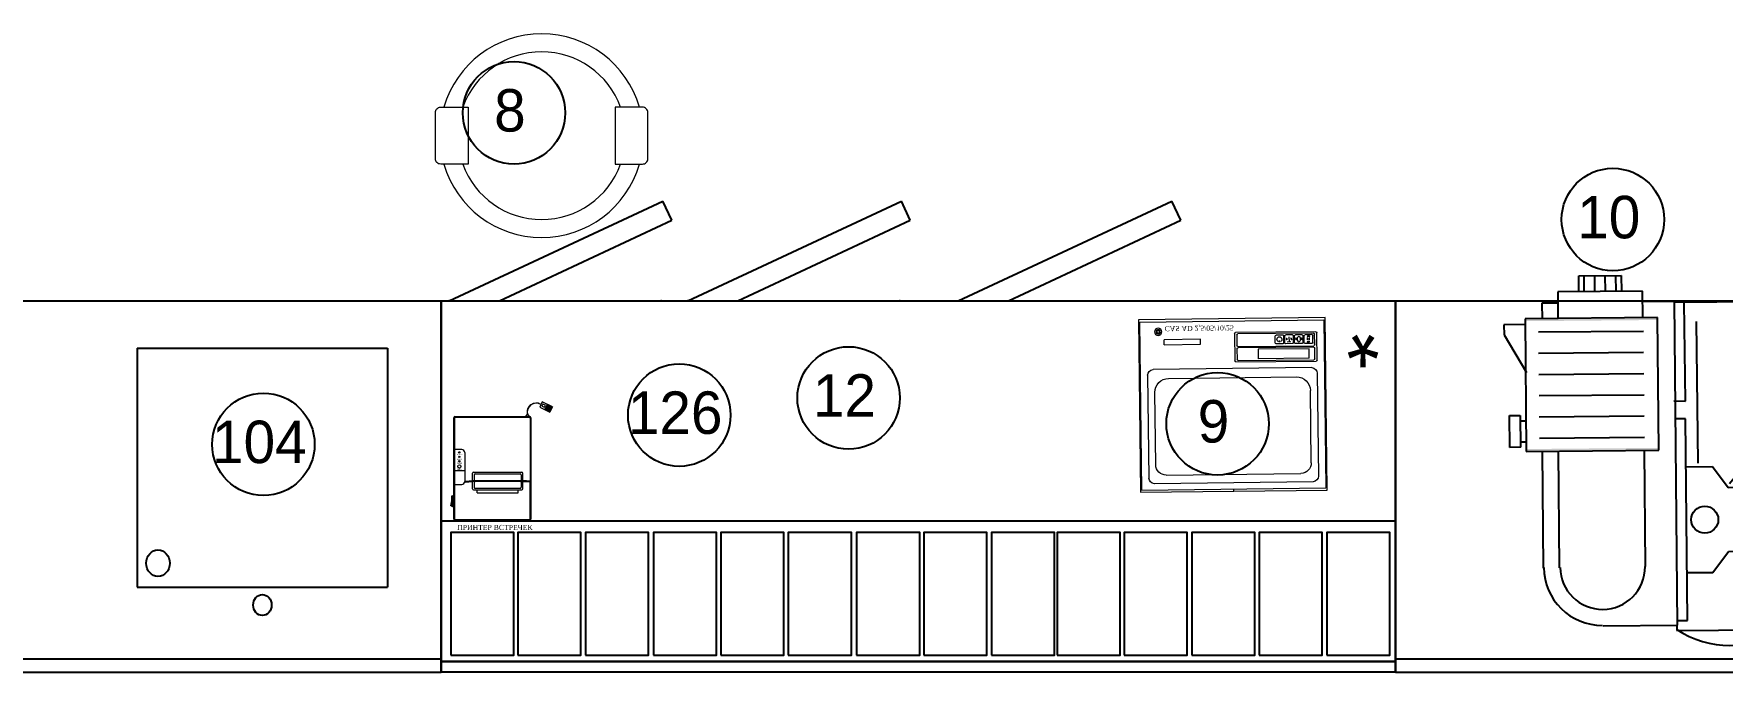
# Model space of a CAD drawing. Header units: millimetres. Extents: x -34838 to 729576, y -214038 to 121482.
# Drawn here: x 600955 to 604139, y -51265 to -50061 of the extents above; entities that cross this region are included whole.
import ezdxf
from ezdxf.enums import TextEntityAlignment as Align

# ---------------------------------------------------------------- set-up
doc = ezdxf.new("R2010")
doc.units = ezdxf.units.MM
doc.header["$MEASUREMENT"] = 0
doc.layers.add('OBORUD-Plosk', color=1, linetype='Continuous')
doc.layers.add('OBORUD-Testi', color=2, linetype='Continuous')
for name, color, linetype, lineweight in [('S-Prof__Обладнання__Ваги', 243, 'Continuous', 5), ('Облікове обладнання', 52, 'Continuous', 5), ('ТХ Тепловое оборудование', 14, 'Continuous', 9)]:
    doc.layers.add(name, color=color, linetype=linetype, lineweight=lineweight)
doc.styles.add('ROMANS', font='romans', dxfattribs={"height": 12})
doc.styles.add('Артишок размер', font='Times New Roman.ttf')

# ---------------------------------------------------------------- blocks, each defined once
blk = doc.blocks.new('Рисоварка код 150.513')
at = {"layer": 'ТХ Тепловое оборудование', "color": 0}
for points in [[(0, -43.6), (0, 43.6, -0.414214), (10, 53.6), (61.9, 53.6), (61.9, -53.6), (10, -53.6, -0.414214)], [(400.8, -43.6), (400.8, 43.6, 0.414214), (390.8, 53.6), (338.9, 53.6), (338.9, -53.6), (390.8, -53.6, 0.414214)]]:
    blk.add_lwpolyline(points, format="xyb", close=True, dxfattribs=at)
for start, end in [(16.2071, 163.7929), (196.2071, 343.7929)]:
    blk.add_arc((200.4, 0), 192, start, end, dxfattribs=at)
at = {"layer": 'ТХ Тепловое оборудование', "color": 0, "lineweight": 0}
for start, end in [(19.809, 160.191), (199.809, 340.191)]:
    blk.add_arc((200.4, 0), 158.1, start, end, dxfattribs=at)
blk = doc.blocks.new('T12A')
at = {"layer": 'OBORUD-Plosk'}
for p, q in [((0, -70), (0, 0)), ((120, 0), (0, 0)), ((120, 0), (120, -70)), ((120, -2.5), (0, -2.5)), ((120, -70), (0, -70))]:
    blk.add_line(p, q, dxfattribs=at)
at = {"layer": 'OBORUD-Testi', "style": 'ROMANS'}
for tag, p, flags in [('MOD', (0, 33.5), 9), ('AREA', (0, 14.07), 1)]:
    blk.add_attdef(tag, p, '', height=12, dxfattribs=dict(at, flags=flags))
blk.add_attdef('POS', text='', height=12, dxfattribs=at).set_placement((16, -85), align=Align.MIDDLE)
blk = doc.blocks.new('AFC30S')
at = {"layer": 'OBORUD-Plosk'}
for p, q in [((0, 0), (0, -61.8)), ((20, 0), (0, 0)), ((20, -1.1), (20, 0)), ((18, -1.9), (18, -39.9)), ((20, -1.9), (18, -1.9)), ((19.9, -1), (19.9, -62)), ((33.9, -1), (19.9, -1)), ((13.1, -10.9), (10.1, -14.8)), ((18.1, -10.9), (13.1, -10.9)), ((25.8, -12.1), (25.8, -34.1)), ((42.1, -34), (42.1, -12)), ((45.1, -34), (45.1, -12)), ((10.1, -14.8), (0, -14.8)), ((0.1, -26.8), (10.1, -26.8)), ((9.8, -27.6), (6.6, -31.5)), ((10.1, -26.8), (13, -30.8)), ((6.6, -31.5), (6.6, -58.4)), ((13, -30.8), (18.1, -30.8)), ((15.7, -31.5), (15.8, -58.2)), ((23.1, -34), (23.1, -59)), ((48.1, -34), (23.1, -34)), ((48.1, -59), (48.1, -34)), ((49.1, -34.8), (51.2, -34.8)), ((49.2, -40.8), (49.2, -34.8)), ((51.2, -34.8), (51.2, -40.8)), ((45.6, -36.5), (25.8, -36.5)), ((49.2, -35.8), (48.2, -35.8)), ((18, -39.9), (20.1, -39.9)), ((45.6, -40.5), (25.8, -40.5)), ((48.1, -39.7), (49.1, -39.7)), ((51.2, -40.8), (49.2, -40.8)), ((20.2, -43.3), (18, -43.2)), ((18, -43.2), (18.1, -61.8)), ((45.6, -44.5), (25.8, -44.5)), ((45.6, -48.5), (25.8, -48.5)), ((52.1, -56), (47.9, -48.9)), ((45.6, -52.5), (25.8, -52.5)), ((45.6, -56.5), (25.8, -56.5)), ((52.1, -57.9), (52.1, -56)), ((23.1, -59), (48.1, -59)), ((25.9, -59), (25.9, -64)), ((41.9, -64), (41.9, -59)), ((44.9, -61.9), (44.9, -58.9)), ((48, -57.9), (52.1, -57.9)), ((0, -61.8), (20, -61.8)), ((19.9, -62), (25.9, -62)), ((41.8, -61.9), (44.9, -61.9)), ((25.9, -64), (41.9, -64)), ((29.9, -67), (29.9, -64)), ((30.9, -64), (30.9, -67)), ((32.9, -64), (32.9, -67)), ((34.9, -64), (34.9, -67)), ((36.9, -64), (36.9, -67)), ((37.9, -63.9), (37.9, -67)), ((37.9, -67), (29.9, -67))]:
    blk.add_line(p, q, dxfattribs=at)
blk.add_circle((14.55, -20.85), 2.55, dxfattribs=at)
for centre, radius, start, end in [((9.85, -15.27), 18.17, 56.0315, 122.8227), ((34, -12.1), 11, 0, 90), ((33.9, -12.1), 8, 0, 180)]:
    blk.add_arc(centre, radius, start, end, dxfattribs=at)
for points in [[(48.1, -34.45), (48.1, -33.95), (23.1, -34.45), (23.1, -33.95)], [(23.1, -58.55), (23.1, -59.05), (48.1, -58.55), (48.1, -59.05)]]:
    blk.add_trace(points, dxfattribs=at)
at = {"layer": 'OBORUD-Testi', "style": 'ROMANS'}
for tag, p, flags in [('MOD', (0, 25), 9), ('AREA', (0, 5.57), 1)]:
    blk.add_attdef(tag, p, '', height=12, dxfattribs=dict(at, flags=flags))
blk.add_attdef('POS', text='', height=12, dxfattribs=at).set_placement((30, -80), align=Align.MIDDLE)
blk = doc.blocks.new('T10A')
at = {"layer": 'OBORUD-Plosk'}
for p, q in [((0, -70), (0, 0)), ((100, 0), (0, 0)), ((100, 0), (100, -70)), ((100, -2.5), (0, -2.5)), ((100, -70), (0, -70))]:
    blk.add_line(p, q, dxfattribs=at)
at = {"layer": 'OBORUD-Testi', "style": 'ROMANS'}
for tag, p, flags in [('MOD', (0, 33.5), 9), ('AREA', (0, 14.07), 1)]:
    blk.add_attdef(tag, p, '', height=12, dxfattribs=dict(at, flags=flags))
blk.add_attdef('POS', text='', height=12, dxfattribs=at).set_placement((16, -85), align=Align.MIDDLE)
blk = doc.blocks.new('(А) весы CAS AD')
for p, q in [((-176, -325), (-176, 0)), ((-176, 0), (176, 0)), ((0, 0), (0, -4.2)), ((176, 0), (176, -325)), ((-173.5, -4.2), (-173.5, -320.8)), ((-173.5, -4.2), (173.5, -4.2)), ((-160.1, -220.2), (-160.1, -26.5)), ((149.6, -15.6), (-149.6, -15.6)), ((-127.1, -31.8), (127, -31.8)), ((160.1, -220.2), (160.1, -26.5)), ((173.5, -320.8), (173.5, -4.2)), ((-146.7, -51.5), (-146.7, -187.7)), ((146.7, -51.5), (146.7, -187.7)), ((-120.7, -213.8), (120.7, -213.8)), ((149.6, -231.1), (-149.6, -231.1)), ((4.7, -296.9), (4.6, -245.3)), ((6.6, -243.4), (158.3, -243.1)), ((9.1, -267.8), (9.1, -248)), ((11, -246.1), (153.9, -245.8)), ((48.8, -266.7), (48.8, -248.9)), ((145.2, -248.9), (48.8, -248.9)), ((145.2, -248.9), (145.2, -266.7)), ((155.8, -247.7), (155.8, -267.7)), ((160.3, -245.1), (160.3, -296.7)), ((-127.8, -277.4), (-59.4, -277.4)), ((-127.8, -277.4), (-127.8, -286.9)), ((-59.4, -277.4), (-59.4, -286.9)), ((9.2, -294.5), (9.2, -274.5)), ((153.9, -269.6), (11.1, -269.8)), ((11.1, -272.6), (153.9, -272.3)), ((145.2, -266.7), (48.8, -266.7)), ((81.3, -278.5), (81.3, -291.2)), ((95.8, -276.6), (83.2, -276.6)), ((89.8, -279.5), (89.8, -283.1)), ((97.8, -278.5), (97.8, -291.2)), ((99.5, -278.5), (99.5, -291.2)), ((114.1, -276.6), (101.5, -276.6)), ((101.9, -285.6), (103.5, -283.9)), ((101.9, -285.6), (103.5, -287.2)), ((102.6, -285.6), (104.2, -283.9)), ((102.6, -285.6), (104.2, -287.2)), ((103.7, -280.4), (111, -280.4)), ((107.5, -289.8), (107.5, -280.4)), ((112.3, -285.5), (110.6, -283.9)), ((112.3, -285.5), (110.6, -287.2)), ((113, -285.5), (111.3, -283.9)), ((113, -285.5), (111.3, -287.2)), ((116, -278.5), (116, -291.2)), ((117.8, -278.5), (117.8, -291.2)), ((119.5, -285.6), (121.1, -283.9)), ((119.5, -285.6), (121.1, -287.2)), ((132.4, -276.6), (119.7, -276.6)), ((120.7, -285.6), (122.3, -283.9)), ((120.7, -285.6), (122.3, -287.2)), ((131.3, -285.6), (129.7, -283.9)), ((131.3, -285.6), (129.7, -287.2)), ((132.5, -285.6), (130.8, -283.9)), ((132.5, -285.6), (130.8, -287.2)), ((134.3, -278.5), (134.3, -291.2)), ((136.1, -278.5), (136.1, -291.2)), ((150.7, -276.6), (138, -276.6)), ((142.2, -283.2), (142.2, -283.2)), ((142.2, -283.2), (142.2, -288)), ((142.2, -285.4), (146.1, -285.4)), ((146.1, -283.2), (146.1, -288)), ((152.6, -278.5), (152.6, -291.2)), ((155.8, -274.3), (155.8, -294.2)), ((-59.4, -286.9), (-127.8, -286.9)), ((158.4, -298.6), (6.6, -298.9)), ((153.9, -296.1), (11.1, -296.5)), ((95.9, -293.1), (83.2, -293.1)), ((114.1, -293.1), (101.5, -293.1)), ((132.4, -293.1), (119.7, -293.1)), ((150.7, -293.1), (138, -293.1)), ((176, -325), (-176, -325)), ((-173.5, -320.8), (173.5, -320.8))]:
    blk.add_line(p, q)
for radius in [6.86, 4.18, 2.71]:
    blk.add_circle((-139, -301.8), radius)
for centre, radius, start, end in [((-148.4, -27.3), 11.7, 95.7714, 175.9861), ((-127, -51.5), 19.7, 90.1399, 180.1399), ((127, -51.5), 19.7, 359.8601, 89.8601), ((148.4, -27.3), 11.7, 4.0139, 84.2286), ((-120.6, -187.8), 26.1, 179.8601, 269.8601), ((120.6, -187.8), 26.1, 270.1399, 0.1399), ((-148.4, -219.4), 11.7, 184.0139, 264.2286), ((148.4, -219.4), 11.7, 275.7714, 355.9861), ((6.6, -245.3), 1.92, 90.1399, 180.1399), ((11, -248), 1.92, 90.1399, 180.1399), ((153.9, -247.7), 1.92, 0.1399, 90.1399), ((158.3, -245.1), 1.92, 0.1399, 90.1399), ((11.1, -267.9), 1.92, 180.1399, 270.1399), ((11.1, -274.5), 1.92, 90.1399, 180.1399), ((83.2, -278.5), 1.92, 89.8601, 179.8601), ((89.5, -285), 4.75, 112.8898, 67.1102), ((95.9, -278.5), 1.92, 0.1399, 90.1399), ((101.5, -278.5), 1.92, 89.8601, 179.8601), ((114.1, -278.5), 1.92, 0.1399, 90.1399), ((119.7, -278.5), 1.92, 89.8601, 179.8601), ((132.4, -278.5), 1.92, 0.1399, 90.1399), ((138, -278.5), 1.92, 89.8601, 179.8601), ((143.8, -282.3), 3.5, 45.7352, 133.3298), ((143.8, -283.7), 3.5, 45.7352, 133.3298), ((150.7, -278.5), 1.92, 0.1399, 90.1399), ((153.9, -267.7), 1.92, 270.1399, 0.1399), ((153.9, -274.3), 1.92, 0.1399, 90.1399), ((6.6, -296.9), 1.92, 180.1399, 270.1399), ((11.1, -294.5), 1.92, 180.1399, 270.1399), ((83.2, -291.2), 1.92, 179.8601, 269.8601), ((95.9, -291.2), 1.92, 270.1399, 0.1399), ((101.5, -291.2), 1.92, 179.8601, 269.8601), ((114.1, -291.2), 1.92, 270.1399, 0.1399), ((119.7, -291.2), 1.92, 179.8601, 269.8601), ((132.4, -291.2), 1.92, 270.1399, 0.1399), ((138, -291.2), 1.92, 179.8601, 269.8601), ((144.4, -286.9), 3.5, 225.7352, 313.3298), ((144.4, -288.2), 3.5, 225.7352, 313.3298), ((150.7, -291.2), 1.92, 270.1399, 0.1399), ((153.9, -294.2), 1.92, 270.1399, 0.1399), ((158.4, -296.7), 1.92, 270.1399, 0.1399)]:
    blk.add_arc(centre, radius, start, end)
blk.add_ellipse((126.1, -284.9), major_axis=(0.02, -4.9), ratio=0.653906, start_param=-1.570796, end_param=4.712389)
blk.add_ellipse((-137.1, -301.8), major_axis=(0, -0.835), ratio=0.465583)
at = {"style": 'Артишок размер'}
blk.add_text('CAS AD 2,5/05/10/25', height=9.5, dxfattribs=at).set_placement((-126.8, -312.4))
blk = doc.blocks.new('Артишок принтер встречек')
for p, q in [((-70.7, 0), (70.3, 0)), ((-70.7, 0), (70.3, 0)), ((0, -1), (0, 0)), ((94, 28), (89.2, 17.8)), ((89.2, 17.8), (108.3, 8.6)), ((95.1, 23.8), (93.3, 20)), ((93.3, 20), (98.4, 17.6)), ((113.2, 18.7), (94, 28)), ((100.2, 21.4), (95.1, 23.8)), ((98.4, 17.6), (100.2, 21.4)), ((99, 13.1), (103.8, 23.3)), ((108.3, 8.6), (100.8, 12.2)), ((101.2, 13.2), (101.6, 14.1)), ((108.8, 9.5), (101.2, 13.2)), ((109.2, 10.4), (101.6, 14.1)), ((102.1, 15), (102.5, 15.9)), ((109.7, 11.4), (102.1, 15)), ((110.1, 12.3), (102.5, 15.9)), ((103, 16.9), (103.4, 17.8)), ((110.6, 13.2), (103, 16.9)), ((111, 14.1), (103.4, 17.8)), ((103.9, 18.7), (104.3, 19.6)), ((111.4, 15.1), (103.9, 18.7)), ((111.9, 16), (104.3, 19.6)), ((104.7, 20.5), (105.2, 21.5)), ((112.3, 16.9), (104.7, 20.5)), ((112.8, 17.8), (105.2, 21.5)), ((113.2, 18.7), (105.6, 22.4)), ((113.2, 18.7), (108.3, 8.6)), ((-72.7, -193), (-72.7, -2)), ((-71.6, -3), (-71.6, -192)), ((-69.6, -1), (69.1, -1)), ((71.1, -3), (71.1, -121.3)), ((72.3, -2), (72.3, -193)), ((-57.7, -62.1), (-71.6, -62.1)), ((-52.1, -67.7), (-52.1, -122.3)), ((-71.6, -101.7), (-52.1, -101.7)), ((-52.1, -122.3), (-50.9, -121.3)), ((-37.4, -122.3), (-52.1, -122.3)), ((-52.1, -122.3), (-50.9, -123.3)), ((-50.9, -121.3), (-37.4, -120.2)), ((-50.9, -123.3), (-37.4, -122.3)), ((-37.4, -136.1), (-37.4, -106.5)), ((-37.4, -120.2), (57.6, -120.2)), ((57.6, -122.3), (-37.4, -122.3)), ((-35.4, -104.5), (55.6, -104.5)), ((-34.4, -109.5), (-34.4, -133.1)), ((-32.4, -107.5), (52.6, -107.5)), ((44, -121.4), (42.9, -122.3)), ((54.6, -109.5), (54.6, -133.1)), ((57.6, -136.1), (57.6, -106.5)), ((71.1, -121.3), (57.6, -120.2)), ((57.6, -122.3), (72.3, -122.3)), ((71.1, -123.3), (57.6, -122.3)), ((72.3, -122.3), (71.1, -121.3)), ((72.3, -122.3), (71.1, -123.3)), ((71.1, -192), (71.1, -123.3)), ((71.2, -121.4), (72.3, -122.3)), ((-78.5, -168.2), (-76.3, -158.7)), ((-76.3, -169.4), (-76.3, -149.4)), ((-76.3, -149.4), (-74.6, -149.4)), ((-74.6, -149.4), (-74.6, -148.7)), ((-74.6, -148.7), (-72.7, -148.7)), ((-74.6, -149.4), (-74.6, -169.4)), ((-71.6, -127.9), (-57.7, -127.9)), ((-35.4, -138.1), (10.1, -138.1)), ((-32.4, -135.1), (52.6, -135.1)), ((-28.6, -143.7), (-28.6, -138.1)), ((-28.6, -143.7), (10.1, -143.7)), ((10.1, -138.1), (55.6, -138.1)), ((10.1, -143.7), (48.8, -143.7)), ((48.8, -143.7), (48.8, -138.1)), ((-76.3, -168.2), (-78.5, -168.2)), ((-74.6, -169.4), (-76.3, -169.4)), ((-74.6, -169.4), (-74.6, -170.1)), ((-74.6, -170.1), (-72.7, -170.1)), ((70.3, -195), (-70.7, -195)), ((-69.6, -194), (69.1, -194))]:
    blk.add_line(p, q)
for centre, radius in [((-62.3, -93.8), 3.07), ((-62.4, -67.3), 1.24), ((-62.4, -75.7), 1.24), ((-62.4, -84.1), 1.24)]:
    blk.add_circle(centre, radius)
for centre, radius, start, end in [((82.4, 8.6), 17.1, 57.1618, 193.9083), ((82.5, 8.5), 16.7, 57.5376, 193.9035), ((-70.6, -2.2), 2.18, 94.5752, 175.4248), ((-69.4, -3.1), 2.18, 94.5752, 175.4248), ((68.9, -3.1), 2.18, 4.5752, 85.4248), ((70.1, -2.2), 2.18, 4.5752, 85.4248), ((-58.2, -68.2), 6.19, 5.2446, 84.7554), ((-58.2, -121.7), 6.19, 275.2446, 354.7554), ((-35.1, -106.8), 2.28, 96.6979, 173.3021), ((-32.1, -109.8), 2.3, 96.626, 172.9544), ((52.3, -109.8), 2.3, 7.0456, 83.374), ((55.3, -106.8), 2.28, 6.6979, 83.3021), ((-35.1, -135.9), 2.28, 186.6979, 263.3021), ((-32.1, -132.9), 2.3, 187.0456, 263.374), ((52.3, -132.9), 2.3, 276.626, 352.9544), ((55.3, -135.9), 2.28, 276.6979, 353.3021), ((-70.6, -192.8), 2.18, 184.5752, 265.4248), ((-69.4, -191.9), 2.18, 184.5752, 265.4248), ((68.9, -191.9), 2.18, 274.5752, 355.4248), ((70.1, -192.8), 2.18, 274.5752, 355.4248)]:
    blk.add_arc(centre, radius, start, end)
for centre, major_axis, ratio, start_param, end_param in [((66.2, 0), (-3.67, 0), 0.815771, 3.141593, 6.283185), ((66.2, 2.6), (0, 1.94), 0.980128, -1.570796, 1.570796)]:
    blk.add_ellipse(centre, major_axis=major_axis, ratio=ratio, start_param=start_param, end_param=end_param)
for points in [[(-37.4, -122.3), (-34.9, -120.2), (-32.4, -122.3), (-29.9, -120.2), (-27.4, -122.3), (-24.9, -120.2), (-22.4, -122.3), (-19.9, -120.2), (-17.4, -122.3), (-14.9, -120.2), (-12.4, -122.3), (-9.9, -120.2), (-7.4, -122.3), (-4.9, -120.2), (-2.4, -122.3), (0.1, -120.2), (2.6, -122.3), (5.1, -120.2), (7.6, -122.3), (10.1, -120.2), (12.6, -122.3), (15.1, -120.2), (17.6, -122.3), (20.1, -120.2), (22.6, -122.3), (25.1, -120.2), (27.6, -122.3), (30.1, -120.2), (32.6, -122.3), (35.1, -120.2), (37.6, -122.3), (40.1, -120.2), (42.6, -122.3), (45.1, -120.2), (47.6, -122.3), (50.1, -120.2), (52.6, -122.3), (55.1, -120.2), (57.6, -122.3)], [(-37.4, -120.2), (-34.9, -122.3), (-32.4, -120.2), (-29.9, -122.3), (-27.4, -120.2), (-24.9, -122.3), (-22.4, -120.2), (-19.9, -122.3), (-17.4, -120.2), (-14.9, -122.3), (-12.4, -120.2), (-9.9, -122.3), (-7.4, -120.2), (-4.9, -122.3), (-2.4, -120.2), (0.1, -122.3), (2.6, -120.2), (5.1, -122.3), (7.6, -120.2), (10.1, -122.3), (12.6, -120.2), (15.1, -122.3), (17.6, -120.2), (20.1, -122.3), (22.6, -120.2), (25.1, -122.3), (27.6, -120.2), (30.1, -122.3), (32.6, -120.2), (35.1, -122.3), (37.6, -120.2), (40.1, -122.3), (42.6, -120.2), (45.1, -122.3), (47.6, -120.2), (50.1, -122.3), (52.6, -120.2), (55.1, -122.3), (57.6, -120.2)]]:
    blk.add_spline(points, degree=3)
at = {"style": 'Артишок размер'}
for s, height, p in [('POWER', 2, (-67.2, -72.6)), ('ERROR', 2, (-67, -80.9)), ('PAPER', 2, (-66.8, -89)), ('FEED', 2, (-66.2, -100.3)), ('ПРИНТЕР ВСТРЕЧЕК', 9.5, (-66.3, -213.5))]:
    blk.add_text(s, height=height, dxfattribs=at).set_placement(p)

msp = doc.modelspace()

# ---------------------------------------------------------------- linework, layer by layer
for points in [[(601723.3, -51244.5), (603523.3, -51244.5), (603523.3, -50980), (601723.3, -50980)], [(601741.3, -51232.7), (601860.2, -51232.7), (601860.2, -51001.3), (601741.3, -51001.3)], [(601868, -51232.7), (601986.9, -51232.7), (601986.9, -51001.3), (601868, -51001.3)], [(601995.4, -51232.7), (602114.3, -51232.7), (602114.3, -51001.3), (601995.4, -51001.3)], [(602123.9, -51232.7), (602242.8, -51232.7), (602242.8, -51001.3), (602123.9, -51001.3)], [(602250.7, -51232.7), (602369.6, -51232.7), (602369.6, -51001.3), (602250.7, -51001.3)], [(602378, -51232.7), (602496.9, -51232.7), (602496.9, -51001.3), (602378, -51001.3)], [(602506.9, -51232.7), (602625.8, -51232.7), (602625.8, -51001.3), (602506.9, -51001.3)], [(602633.6, -51232.7), (602752.5, -51232.7), (602752.5, -51001.3), (602633.6, -51001.3)], [(602761, -51232.7), (602879.9, -51232.7), (602879.9, -51001.3), (602761, -51001.3)], [(602884.8, -51232.7), (603003.7, -51232.7), (603003.7, -51001.3), (602884.8, -51001.3)], [(603011.5, -51232.7), (603130.4, -51232.7), (603130.4, -51001.3), (603011.5, -51001.3)], [(603138.9, -51232.7), (603257.8, -51232.7), (603257.8, -51001.3), (603138.9, -51001.3)], [(603266.1, -51232.7), (603385, -51232.7), (603385, -51001.3), (603266.1, -51001.3)], [(603393.4, -51232.7), (603512.3, -51232.7), (603512.3, -51001.3), (603393.4, -51001.3)]]:
    msp.add_lwpolyline(points, close=True)
at = {"color": 6}
for centre in [(601860.6, -50210.4), (603933.2, -50411.5), (602491.7, -50747.7), (603187.6, -50796.3)]:
    msp.add_circle(centre, 96.6, dxfattribs=at)
at = {"color": 3}
for centre in [(602172.3, -50780), (601388, -50835.1)]:
    msp.add_circle(centre, 96.6, dxfattribs=at)
at = {"layer": 'OBORUD-Plosk'}
for p, q in [((601738.3, -50564.5), (602141.2, -50376.6)), ((602158.1, -50412.9), (602141.2, -50376.6)), ((602188.3, -50564.5), (602591.2, -50376.6)), ((602608.1, -50412.9), (602591.2, -50376.6)), ((602698.3, -50564.5), (603101.2, -50376.6)), ((603118.1, -50412.9), (603101.2, -50376.6)), ((601833, -50564.5), (602158.1, -50412.9)), ((602283, -50564.5), (602608.1, -50412.9)), ((602793, -50564.5), (603118.1, -50412.9)), ((601723.3, -50564.5), (603523.3, -50564.5)), ((601723.3, -51264.5), (601723.3, -50564.5)), ((603523.3, -50564.5), (603523.3, -51264.5)), ((601149.7, -50654.1, -10), (601622.2, -50654.1, -10)), ((601149.7, -50654.1, -10), (601149.7, -51104.1, -10)), ((601622.2, -50654.1, -10), (601622.2, -51104.1, -10)), ((601149.7, -51104.1, -10), (601622.2, -51104.1, -10)), ((603523.3, -51244.5), (601723.3, -51244.5)), ((603523.3, -51264.5), (601723.3, -51264.5))]:
    msp.add_line(p, q, dxfattribs=at)
at = {"layer": 'OBORUD-Plosk', "linetype": 'Continuous'}
for centre, major_axis in [((601189.1, -51059.1, -10), (0, -25.2)), ((601386, -51137.9, -10), (0, -19.8))]:
    msp.add_ellipse(centre, major_axis=major_axis, ratio=0.875, start_param=4.712389, end_param=10.995574, dxfattribs=at)
at = {"layer": 'OBORUD-Plosk'}
for p in [(601738.3, -50564.5), (602138.3, -50564.5), (602188.3, -50564.5), (602588.3, -50564.5)]:
    msp.add_point(p, dxfattribs=at)

# ---------------------------------------------------------------- block references
at = {"layer": 'OBORUD-Plosk', "xscale": 10, "yscale": 10, "zscale": 10}
for name, p, rotation in [('AFC30S', (604253.9, -51184.2), 180.5107939205), ('T12A', (601723.3, -51264.5), 180), ('T10A', (604523.3, -51264.5), 179.9999863394416)]:
    msp.add_blockref(name, p, dxfattribs=dict(at, rotation=rotation))
at = {"layer": 'S-Prof__Обладнання__Ваги', "xscale": -1, "rotation": 180.6858774995445}
msp.add_blockref('(А) весы CAS AD', (603218.3, -50923.3), dxfattribs=at)
at = {"layer": 'Облікове обладнання'}
msp.add_blockref('Артишок принтер встречек', (601819.8, -50782.9), dxfattribs=at)
at = {"layer": 'ТХ Тепловое оборудование', "color": 1}
msp.add_blockref('Рисоварка код 150.513', (601712.3, -50253.4), dxfattribs=at)

# ---------------------------------------------------------------- texts
at = {"color": 6, "char_height": 80, "attachment_point": 1}
for s, insert in [('\\pxqc;8', (601625.3, -50165.7)), ('\\pxqc;10', (603697.9, -50366.8)), ('\\pxqc;12', (602256.3, -50703)), ('\\pxqc;9', (602952.3, -50751.7))]:
    msp.add_mtext_dynamic_manual_height_columns(s, width=455.137, gutter_width=12.5, heights=[80], dxfattribs=dict(at, insert=insert))
at = {"color": 3, "char_height": 80, "attachment_point": 1}
for s, heights, insert in [('\\pxqc;126', [44.7], (601937, -50735.4)), ('\\pxqc;104', [80], (601152.7, -50790.5))]:
    msp.add_mtext_dynamic_manual_height_columns(s, width=455.137, gutter_width=12.5, heights=heights, dxfattribs=dict(at, insert=insert))
at = {"layer": 'OBORUD-Plosk'}
msp.add_text('*', height=120, rotation=180, dxfattribs=at).set_placement((603493.3, -50569.7))

doc.saveas('drawing.dxf')
